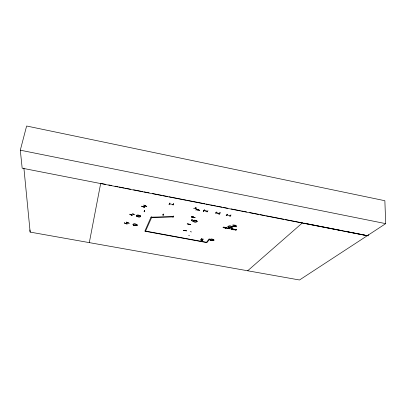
<?xml version="1.0" encoding="UTF-8"?>
<svg xmlns="http://www.w3.org/2000/svg" width="406" height="406" viewBox="0 0 406 406"><rect width="100%" height="100%" fill="white"/><g stroke="black" fill="none" stroke-linecap="round" stroke-linejoin="round"><path stroke-width="0.61" d="M196.21 209.633L199.813 210.298L196.245 209.582M194.946 217.672L191.525 216.956M191.49 217.002L195.134 217.606L191.627 216.992M232.699 226.558L236.221 226.756L232.709 226.446M232.78 225.112L236.322 225.335L232.785 225.061M234.475 225.264L234.389 226.599M234.627 225.264L234.561 226.604M236.216 226.827L235.064 226.487M236.231 226.604L235.059 226.512M234.237 229.258L234.866 229.212L234.069 229.999C233.968 230.004 233.039 229.004 234.226 229.344C235.104 229.938 232.937 229.629 234.15 229.334M232.247 228.898L231.222 228.771L231.029 229.223C231.121 228.608 232.405 228.832 231.623 229.334L232.262 228.72M193.21 217.509L193.149 217.367M193.342 217.24L193.378 216.911L193.327 217.256M225.782 227.67L225.574 227.629C224.087 228.776 227.675 228.35 225.797 227.492M226.304 215.657L227.37 214.165M193.56 217.169C189.054 215.561 193.977 218.306 193.596 216.855M223.325 227.203L224.087 227.01L223.96 227.324M215.419 213.429L216.418 211.927M197.829 210.151L197.95 210.176M201.975 239.129L201.422 238.875M201.807 239.89L202.284 240.403L200.625 240.098L201.457 239.829M201.406 239.043L201.488 238.784M202.635 239.789L201.67 239.814M202.325 239.19L202.807 239.707L202.112 239.205M203.157 239.088L202.188 239.119M202.284 240.403L202.366 240.149M201.787 240.058L202.574 239.87M202.807 239.707L202.888 239.454M202.31 239.357L203.096 239.17M201.442 239.997L200.97 239.489M202.097 239.373L201.158 239.23M196.935 209.252L197.083 209.587M197.062 209.252L197.062 209.592L196.925 209.349M193.5 217.261L193.535 216.941M195.195 208.258L195.23 207.933L195.2 208.293L197.072 209.724M195.413 207.938L195.408 208.425L195.342 207.913M195.55 208.045L195.352 208.395M186.603 230.933L183.299 230.375L186.623 230.76M206.324 242.504L209.09 238.941L209.704 239.053L206.928 242.615L144.835 231.202L151.032 217.058L151.702 217.185L151.463 216.905L151.661 217.454L173.702 216.905L173.489 216.621L151.423 217.174M145.602 230.841L145.566 231.095L206.481 242.301M145.145 205.959L145.028 205.563M145.155 205.644L145.069 205.964L145.14 205.629M146.769 206.426L143.8 205.025M126.454 222.057L129.128 223.204M124.414 222.787L124.272 223.001L127.078 223.929M190.739 224.457L187.237 223.828M89.295 242.707L100.693 183.37L105.661 184.339M197.032 221.524L197.032 221.524A2.197 0.858 6.4 0 1 193.373 221.595A2.192 0.858 6.4 0 1 194.276 220.235A2.192 0.858 6.4 0 1 197.001 221.524A2.192 0.858 6.4 0 1 193.378 221.6A2.197 0.858 6.4 0 1 194.276 220.23A2.197 0.858 6.4 0 1 197.006 221.519L197.047 221.463M188.856 224.153L188.876 224.335M20.3 150.19L26.623 126.012L384.863 200.716L385.7 223.64L367.212 235.759L22.173 168.191L20.3 150.19L385.7 223.64M141.547 206.212L144.622 207.4L141.562 206.187M143.12 206.735L145.287 205.878M124.378 222.924L127.053 224.102M145.312 205.878L143.196 206.806M144.475 211.191L144.815 211.196L144.404 211.171M129.681 214.226L132.29 215.505L129.819 214.201M145.465 231.313L151.661 217.454L150.991 217.327M169.886 203.066L168.992 204.512L169.911 203.101M169.642 203.812L169.941 203.934M163.166 214.733L162.801 214.612M163.116 214.728L162.796 214.672M163.034 215.383L163.694 214.063M172.849 204.502L173.098 204.553M125.997 223.488L127.794 222.838M127.489 222.864L127.819 222.833M173.474 215.921L172.92 217.281M173.271 216.652L173.636 216.667M203.279 211.267L204.396 209.912L203.299 211.247M203.452 211.272L204.35 209.882M187.191 223.929L190.739 224.472M191.388 220.103L191.652 220.148M192.16 219.453L191.333 220.727M191.48 220.778L192.312 219.504M144.105 211.78L144.653 210.44M216.271 212.886L216.307 212.49L216.312 212.825M219.159 214.18L220.153 212.805L218.996 214.119M200.889 239.743L201.655 239.987M226.132 215.667L227.375 214.348M230.375 215.677L226.949 215.007M230.019 216.403L230.897 215.033M223.681 227.35L222.945 227.685L224.056 227.421M133.579 214.246L133.209 214.256L133.462 214.201M367.212 235.759L299.506 279.988L30.156 232.105L29.902 229.943M247.645 270.792L302.582 222.737M140.633 216.469A2.187 0.842 8.8 0 1 137.142 216.55A2.187 0.842 8.8 0 1 137.695 215.165A2.187 0.842 8.8 0 1 140.633 216.469L140.664 216.393A2.197 0.848 8.8 0 0 137.7 215.084A2.197 0.848 8.8 0 0 137.147 216.479A2.197 0.848 8.8 0 0 140.654 216.393M125.703 223.493L127.646 222.787M131.016 214.83L131.29 214.759M133.533 214.256L131.042 214.825M143.77 205.208L146.733 206.461M203.99 210.658L207.512 211.267M207.481 211.328L203.959 210.643M215.946 212.769L219.484 213.454M219.367 213.505L215.982 212.84M229.989 215.611L230.344 215.733M132.432 213.52L134.893 214.815M231.237 228.593L231.922 228.685M232.511 228.847L233.343 228.954M173.606 216.723L173.306 216.662M137.157 225.234A2.101 0.776 8.8 0 0 134.32 224.021A2.101 0.776 8.8 0 0 133.813 225.3A2.101 0.776 8.8 0 0 137.157 225.234L137.198 225.168M193.576 208.405L196.722 207.913M195.621 209.983L198.849 209.567M201.203 239.317L201.96 239.301M195.306 208.242L197.214 209.689M191.48 231.948L190.226 231.628M189.49 235.434L188.653 235.297M227.137 215.129L226.842 215.068M144.698 210.47L144.13 211.815M163.709 214.089L163.034 215.403M191.388 220.047L191.698 220.103M207.968 210.607L207.065 211.973M108.762 184.948L111.868 185.557M114.969 186.166L118.075 186.77M119.313 187.014L124.282 187.988M125.52 188.232L130.488 189.206M133.589 189.81L142.902 191.637M144.14 191.881L149.109 192.85M152.209 193.459L161.522 195.281M162.765 195.525L167.729 196.499M168.972 196.743L186.349 200.148M187.592 200.391L204.969 203.792M206.212 204.035L209.313 204.644M210.557 204.888L215.52 205.862M216.763 206.101L221.727 207.075M222.97 207.319L227.933 208.293M231.039 208.897L240.352 210.724M241.59 210.968L246.559 211.937M249.66 212.546L258.972 214.368M260.21 214.612L265.179 215.586M266.417 215.83L283.799 219.235M285.037 219.479L302.419 222.879M319.096 226.147L303.652 223.122L321.09 226.553M320.329 226.391L325.272 227.36M326.505 227.599L341.938 230.623M345.019 231.227L360.426 234.242M361.66 234.485L364.745 235.089M365.979 235.333L367.212 235.571M322.334 226.802L368.252 235.835L368.227 234.597M173.134 204.487L169.612 203.878M129.133 223.346L126.449 222.183M201.467 238.956L202.173 239.286M213.866 240.22A2.05 0.746 5.6 0 1 210.445 240.256A2.05 0.746 5.6 0 1 211.384 239.088A2.05 0.746 5.6 0 1 213.866 240.22L213.896 240.256M230.933 215.007L229.877 216.373M23.908 168.135L30.156 232.105M173.59 203.624C173.692 204.959 172.205 206.06 173.595 203.624M225.188 227.715L223.858 227.827L224.914 227.791L224 227.619L224.411 227.431L225.188 227.715M224.975 227.67L224.264 227.599L224.975 227.67M233.45 229.283L232.115 229.39L233.171 229.36L232.262 229.187L232.679 228.999L233.45 229.283M233.237 229.238L232.531 229.167L233.237 229.238M236.566 229.735C236.393 230.522 234.15 229.979 235.241 229.42A0.705 0.269 4.6 0 1 235.673 229.37L236.566 229.735M236.317 229.725C235.069 230.791 234.998 228.72 236.317 229.725M228.329 228.502L227.7 228.451L228.329 228.502M226.299 227.954L225.508 228.025L226.299 227.954M228.568 228.537L227.38 228.527L227.989 228.096L228.71 228.238L227.873 228.238L228.568 228.537M220.001 212.749L218.966 214.165L220.027 212.78M226.761 227.857L227.071 228.471L227.461 227.989L226.802 227.862M229.025 228.101L229.552 228.289L229.085 228.852L230.441 228.37L229.025 228.101M210.445 240.327A2.04 0.741 5.6 0 0 213.85 240.291A2.04 0.741 5.6 0 0 211.379 239.164A2.04 0.741 5.6 0 0 210.445 240.327M133.818 225.223A2.116 0.782 8.8 0 0 137.182 225.157A2.116 0.782 8.8 0 0 134.325 223.934A2.116 0.782 8.8 0 0 133.818 225.223M228.954 227.522A2.187 0.842 4.8 0 0 232.293 227.081A2.187 0.842 4.8 0 0 229.096 226.071A2.187 0.842 4.8 0 0 228.954 227.522A2.182 0.842 4.8 0 0 232.288 227.076A2.182 0.842 4.8 0 0 229.096 226.066A2.182 0.842 4.8 0 0 228.959 227.517"/></g></svg>
